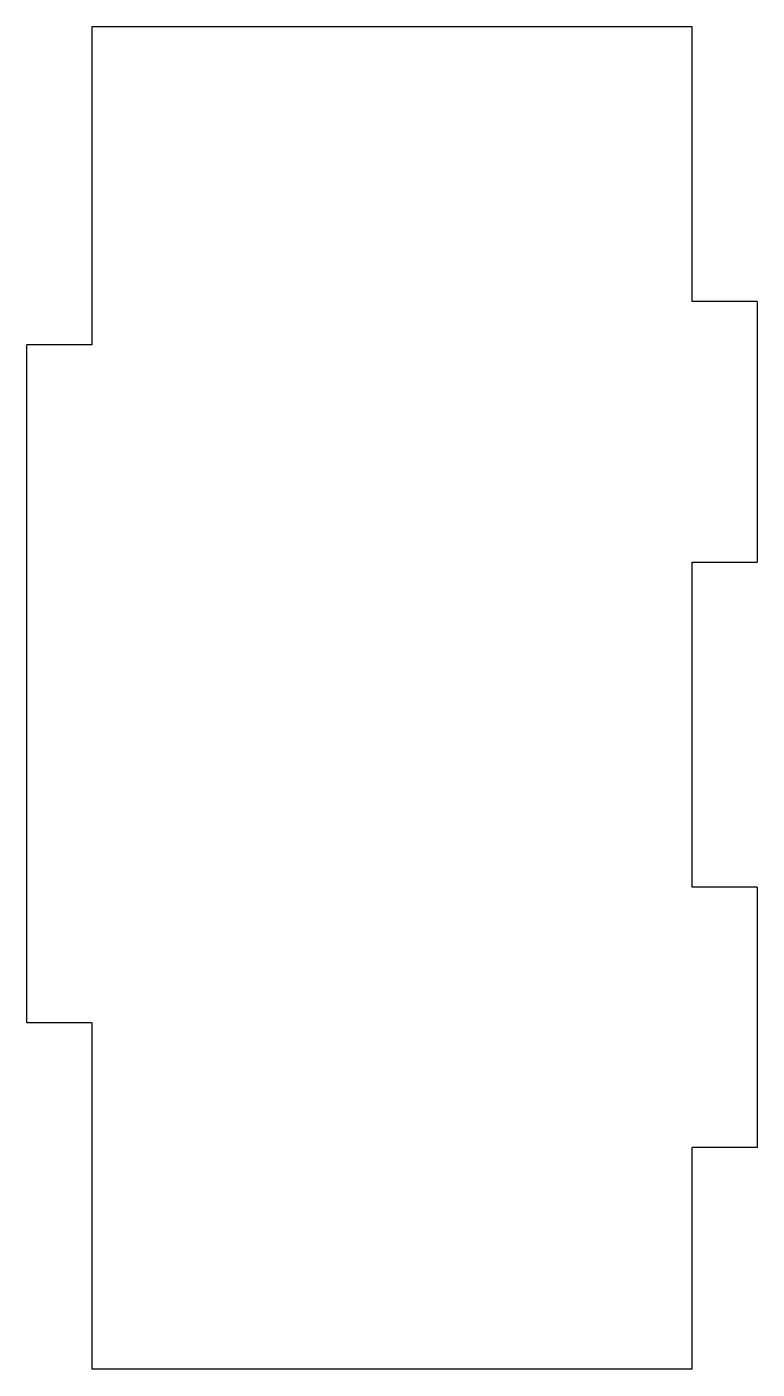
# Model space of a CAD drawing. Header units: millimetres. Extents: x 739 to 807, y -1143 to -1019.
import ezdxf

# ---------------------------------------------------------------- set-up
doc = ezdxf.new("R2010")
doc.units = ezdxf.units.MM

msp = doc.modelspace()

# ---------------------------------------------------------------- linework, layer by layer
at = {"linetype": 'Continuous'}
for p, q in [((800.82, -1018.9, -5.88), (745.47, -1018.9, -5.88)), ((745.47, -1018.9, -5.88), (745.47, -1048.22, -5.88)), ((800.82, -1044.22, -5.88), (800.82, -1018.9, -5.88)), ((806.82, -1044.22, -5.88), (800.82, -1044.22, -5.88)), ((806.82, -1044.22, -5.88), (806.82, -1068.22, -5.88)), ((745.47, -1048.22, -5.88), (739.47, -1048.22, -5.88)), ((739.47, -1110.68, -5.88), (739.47, -1048.22, -5.88)), ((800.82, -1098.18, -5.88), (800.82, -1068.22, -5.88)), ((800.82, -1068.22, -5.88), (806.82, -1068.22, -5.88)), ((806.82, -1098.18, -5.88), (800.82, -1098.18, -5.88)), ((806.82, -1098.18, -5.88), (806.82, -1122.18, -5.88)), ((745.47, -1110.68, -5.88), (739.47, -1110.68, -5.88)), ((745.47, -1110.68, -5.88), (745.47, -1142.6, -5.88)), ((800.82, -1142.6, -5.88), (800.82, -1122.18, -5.88)), ((806.82, -1122.18, -5.88), (800.82, -1122.18, -5.88)), ((800.82, -1142.6, -5.88), (745.47, -1142.6, -5.88))]:
    msp.add_line(p, q, dxfattribs=at)

doc.saveas('drawing.dxf')
